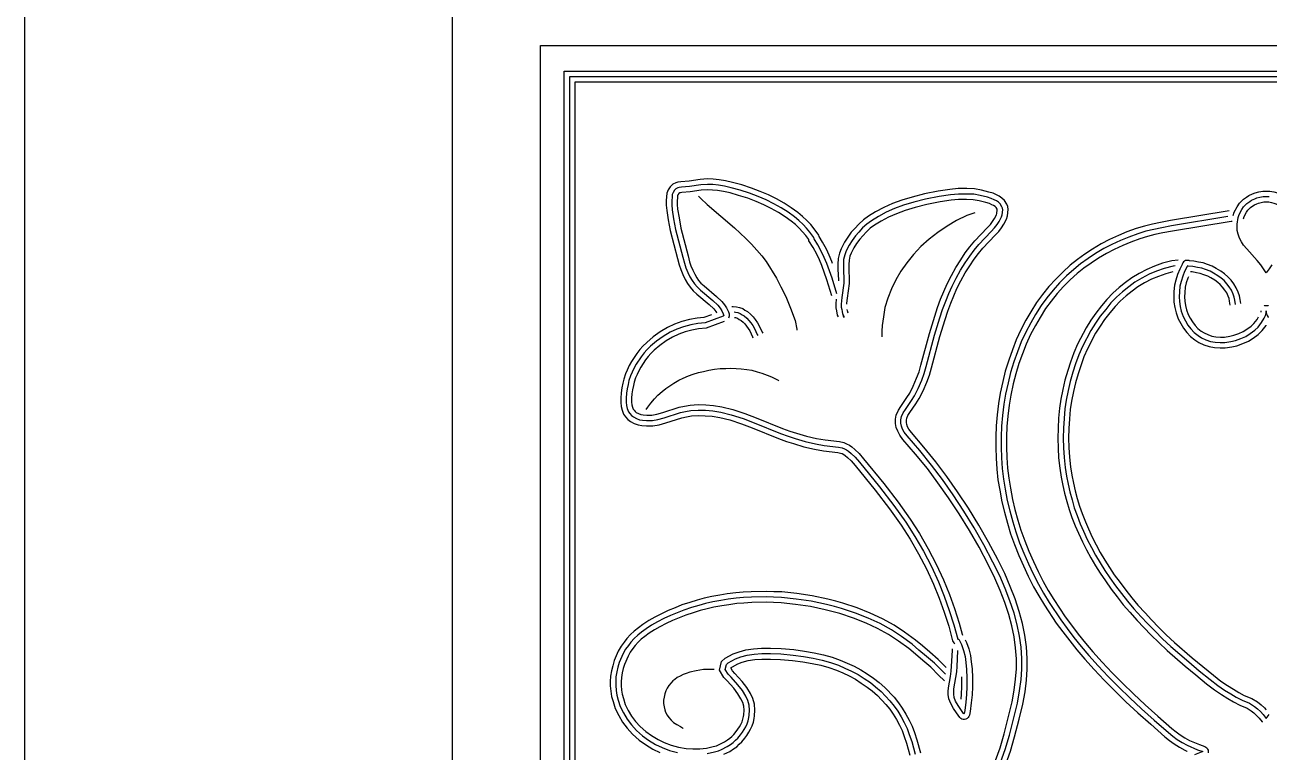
# Model space of a CAD drawing. Header units: millimetres. Extents: x 0 to 915, y 0 to 2130.
# Drawn here: x 0 to 458.6, y 1599.5 to 1867.6 of the extents above; entities that cross this region are included whole.
import ezdxf

# ---------------------------------------------------------------- set-up
doc = ezdxf.new("R2010")
doc.units = ezdxf.units.MM
doc.layers.add('CUT', color=1, linetype='CONTINUOUS')
doc.layers.add('ENGRAVE', color=5, linetype='CONTINUOUS')

msp = doc.modelspace()

# ---------------------------------------------------------------- linework, layer by layer
at = {"layer": 'CUT'}
msp.add_lwpolyline([(0, 2130.15), (915.15, 2130.15), (915.15, 0), (0, 0)], close=True, dxfattribs=at)
at = {"layer": 'ENGRAVE'}
msp.add_lwpolyline([(157.575, 1895.075), (757.575, 1895.075), (757.575, 235.075), (157.575, 235.075)], close=True, dxfattribs=at)
for points in [[(190.006, 1859.98), (725.144, 1859.98), (725.144, 754.361, -0.2196524), (190.006, 754.361)], [(198.806, 1850.55), (716.344, 1850.55), (716.344, 759.828, -0.2149113), (198.806, 759.828)], [(200.806, 1848.55), (714.344, 1848.55), (714.344, 761.122, -0.2138353), (200.806, 761.122)], [(202.806, 1846.55), (712.344, 1846.55), (712.344, 762.419, -0.2127538), (202.806, 762.419)]]:
    msp.add_lwpolyline(points, format="xyb", close=True, dxfattribs=at)
for points in [[(299.259, 1768.455), (297.507, 1774.239), (295.575, 1779.628), (294.66, 1781.866), (293.643, 1784.001), (292.321, 1786.544), (290.897, 1788.781), (290.795, 1789.289), (289.372, 1791.222), (288.151, 1792.645), (286.829, 1794.069), (285.304, 1795.493), (283.677, 1796.815), (281.338, 1798.544), (278.795, 1800.171), (276.05, 1801.696), (273.202, 1803.12), (270.253, 1804.34), (267.1, 1805.561), (263.643, 1806.679), (260.389, 1807.595), (257.846, 1808.103), (255.609, 1808.51), (253.575, 1808.713), (251.643, 1808.815), (249.1, 1808.611), (245.033, 1808.001), (241.982, 1807.798), (241.168, 1807.696), (240.66, 1807.493), (239.948, 1807.188), (239.439, 1806.679), (238.931, 1805.866), (238.626, 1805.052), (238.524, 1804.035), (238.422, 1802.815), (238.422, 1801.289), (238.626, 1799.459), (239.134, 1796.103), (239.846, 1792.239), (242.49, 1781.967), (243.1, 1779.73), (243.609, 1778.103), (244.321, 1776.374), (245.134, 1774.747), (245.948, 1773.323), (246.761, 1772.103), (247.778, 1770.984), (248.999, 1769.866), (253.575, 1766.001), (255.406, 1764.272), (256.219, 1763.154), (256.931, 1762.239), (257.439, 1761.12), (257.643, 1760.51), (257.541, 1760.408), (257.541, 1760.306), (257.338, 1760.205), (250.728, 1757.764), (248.083, 1757.561), (245.439, 1757.052), (242.795, 1756.34), (240.253, 1755.425), (237.812, 1754.306), (235.27, 1752.781), (232.829, 1751.052), (230.592, 1749.12), (229.27, 1747.798), (228.253, 1746.679), (227.134, 1745.256), (225.304, 1742.51), (224.592, 1741.188), (223.88, 1739.561), (223.27, 1738.239), (222.66, 1736.51), (222.355, 1735.086), (221.948, 1733.459), (221.744, 1731.832), (221.643, 1730.001), (221.643, 1728.476), (221.744, 1727.256), (222.05, 1726.137), (222.456, 1725.018), (222.965, 1724.306), (223.575, 1723.595), (224.287, 1723.086), (225.406, 1722.476), (226.524, 1722.069), (227.643, 1721.866), (229.168, 1721.764), (231.304, 1721.764), (233.338, 1722.171), (235.677, 1722.781), (241.677, 1724.713), (243.507, 1725.12), (245.439, 1725.425), (248.185, 1725.628), (250.829, 1725.527), (253.575, 1725.323), (256.524, 1724.815), (260.389, 1723.9), (264.761, 1722.476), (268.829, 1720.95), (278.49, 1716.984), (281.338, 1715.967), (283.88, 1715.154), (287.643, 1714.035), (291.406, 1713.222), (294.66, 1712.611), (299.948, 1712.001), (301.27, 1711.696), (302.083, 1711.391), (302.897, 1710.984), (303.609, 1710.476), (304.524, 1709.662), (306.05, 1708.239), (307.575, 1706.408), (314.999, 1697.357), (320.287, 1690.442), (324.66, 1684.34), (328.016, 1679.052), (331.168, 1673.561), (334.117, 1667.967), (336.761, 1662.272), (338.897, 1656.984), (340.728, 1651.798), (342.456, 1646.51), (343.88, 1641.12), (344.287, 1641.12), (345.202, 1639.188), (346.016, 1637.052), (346.524, 1634.815), (346.829, 1632.578), (347.134, 1630.035), (347.236, 1626.883), (347.236, 1623.628), (347.134, 1620.781), (346.829, 1617.933), (346.422, 1614.883), (346.219, 1613.764), (346.117, 1613.561), (346.016, 1613.764), (343.982, 1616.713), (343.067, 1618.34), (342.558, 1619.662), (342.355, 1620.883), (342.355, 1621.798), (342.456, 1622.917), (343.168, 1627.086), (343.473, 1629.12), (343.575, 1631.154), (343.88, 1636.849), (343.897, 1637.024)], [(297.698, 1779.634), (297.443, 1780.345), (296.49, 1782.675), (295.433, 1784.893), (294.055, 1787.544), (292.785, 1789.54), (292.669, 1790.118), (290.938, 1792.467), (289.644, 1793.977), (288.246, 1795.482), (286.618, 1797.002), (284.902, 1798.396), (282.472, 1800.192), (279.821, 1801.889), (276.983, 1803.466), (274.033, 1804.941), (270.996, 1806.197), (267.77, 1807.446), (264.222, 1808.594), (260.856, 1809.541), (258.221, 1810.068), (255.888, 1810.492), (253.727, 1810.708), (251.615, 1810.819), (248.872, 1810.6), (244.817, 1809.991), (241.791, 1809.79), (240.665, 1809.649), (239.894, 1809.341), (238.806, 1808.874), (237.864, 1807.932), (237.129, 1806.756), (236.662, 1805.51), (236.532, 1804.218), (236.422, 1802.898), (236.422, 1801.179), (236.642, 1799.199), (237.162, 1795.772), (237.892, 1791.808), (240.557, 1781.455), (241.181, 1779.169), (241.726, 1777.423), (242.499, 1775.545), (243.37, 1773.803), (244.246, 1772.271), (245.181, 1770.869), (246.36, 1769.572), (247.677, 1768.364), (252.242, 1764.509), (253.897, 1762.946), (254.621, 1761.951), (254.914, 1761.574), (255, 1761.463)], [(361.517, 1595.065), (363.273, 1599.921), (364.826, 1605.202), (366.466, 1611.657), (367.804, 1617.215), (368.638, 1621.803), (369.159, 1626.073), (369.473, 1630.058), (369.473, 1634.074), (369.159, 1638.365), (368.634, 1642.676), (367.689, 1646.978), (366.544, 1651.351), (364.983, 1656.034), (363.222, 1660.591), (361.151, 1665.356), (358.576, 1670.506), (355.193, 1676.963), (351.603, 1683.221), (347.807, 1689.479), (343.802, 1695.538), (339.801, 1701.18), (335.796, 1706.52), (331.378, 1711.965), (326.741, 1717.309), (325.849, 1718.557), (325.369, 1719.437), (325.072, 1720.254), (324.931, 1721.029), (324.931, 1721.889), (325.062, 1722.608), (325.51, 1723.655), (326.214, 1724.711), (328.459, 1727.976), (329.661, 1729.834), (331.055, 1732.729), (332.418, 1735.874), (333.38, 1738.545), (334.113, 1741.164), (337.259, 1752.734), (339.178, 1758.994), (340.178, 1762.096), (341.271, 1765.076), (342.365, 1767.76), (343.548, 1770.423), (345.034, 1773.296), (346.62, 1776.171), (348.304, 1778.846), (349.894, 1781.231), (351.453, 1783.374), (353.094, 1785.305), (357.642, 1790.055), (358.944, 1791.465), (359.954, 1792.812), (360.867, 1794.182), (361.784, 1796.014), (362.213, 1797.16), (362.475, 1799.514), (362.292, 1800.611), (361.949, 1801.469), (361.089, 1802.902), (360.064, 1803.781), (359.152, 1804.432), (358.165, 1804.925), (356.877, 1805.511), (355.296, 1805.962), (352.55, 1806.702), (349.989, 1807.147), (347.173, 1807.256), (343.98, 1807.256), (340.887, 1806.935), (336.62, 1806.311), (331.534, 1805.273), (327.076, 1804.133), (323.219, 1802.986), (319.75, 1801.725), (316.568, 1800.346), (313.579, 1798.745), (310.933, 1797.051), (309.056, 1795.726), (307.38, 1794.162), (305.906, 1792.582), (304.593, 1791.16), (303.274, 1789.291), (302.083, 1787.451), (300.857, 1785.111), (300.264, 1783.45), (299.791, 1781.441), (299.677, 1779.379), (299.677, 1777.44), (299.88, 1773.576), (299.88, 1773.269)], [(297.408, 1767.666), (295.608, 1773.611), (293.707, 1778.912), (292.83, 1781.056), (291.852, 1783.11), (290.587, 1785.544), (289.009, 1788.022), (288.921, 1788.461), (287.805, 1789.976), (286.659, 1791.314), (285.412, 1792.656), (283.989, 1793.984), (282.451, 1795.234), (280.203, 1796.895), (277.77, 1798.453), (275.116, 1799.927), (272.371, 1801.299), (269.51, 1802.483), (266.431, 1803.675), (263.064, 1804.764), (259.921, 1805.648), (257.471, 1806.138), (255.33, 1806.528), (253.423, 1806.718), (251.67, 1806.811), (249.329, 1806.623), (245.248, 1806.011), (242.172, 1805.806), (241.672, 1805.744), (241.425, 1805.645), (241.09, 1805.501), (241.015, 1805.426), (240.733, 1804.976), (240.59, 1804.594), (240.516, 1803.853), (240.422, 1802.732), (240.422, 1801.4), (240.609, 1799.719), (241.107, 1796.434), (241.8, 1792.67), (244.424, 1782.48), (245.02, 1780.292), (245.492, 1778.783), (246.142, 1777.203), (246.898, 1775.691), (247.65, 1774.375), (248.342, 1773.337), (249.197, 1772.397), (250.32, 1771.367), (254.908, 1767.493), (256.914, 1765.599), (257.818, 1764.356), (258.654, 1763.281), (259.304, 1761.852), (259.54, 1761.142), (259.633, 1760.71), (259.628, 1760.268), (259.527, 1759.838), (259.333, 1759.44)], [(248.31, 1804.458), (249.1, 1803.628), (251.541, 1801.391), (261.507, 1792.747), (265.677, 1788.883), (267.812, 1786.747), (269.846, 1784.51), (271.575, 1782.476), (273.202, 1780.34), (277.067, 1774.239), (278.694, 1771.086), (280.422, 1767.527), (282.253, 1763.154), (283.88, 1758.679), (284.503, 1755.476), (284.592, 1755.018)], [(359.643, 1595.764), (361.372, 1600.544), (362.897, 1605.73), (364.524, 1612.137), (365.846, 1617.628), (366.66, 1622.103), (367.168, 1626.272), (367.473, 1630.137), (367.473, 1634.001), (367.168, 1638.171), (366.66, 1642.34), (365.744, 1646.51), (364.626, 1650.781), (363.1, 1655.357), (361.372, 1659.832), (359.338, 1664.51), (356.795, 1669.595), (353.439, 1676.001), (349.88, 1682.205), (346.117, 1688.408), (342.151, 1694.408), (338.185, 1700.001), (334.219, 1705.289), (329.846, 1710.679), (325.168, 1716.069), (324.151, 1717.493), (323.541, 1718.611), (323.134, 1719.73), (322.931, 1720.849), (322.931, 1722.069), (323.134, 1723.188), (323.744, 1724.611), (324.558, 1725.832), (326.795, 1729.086), (327.914, 1730.815), (329.236, 1733.561), (330.558, 1736.611), (331.473, 1739.154), (332.185, 1741.696), (335.338, 1753.289), (337.27, 1759.595), (338.287, 1762.747), (339.406, 1765.798), (340.524, 1768.544), (341.744, 1771.289), (343.27, 1774.239), (344.897, 1777.188), (346.626, 1779.933), (348.253, 1782.374), (349.88, 1784.611), (351.609, 1786.645), (356.185, 1791.425), (357.406, 1792.747), (358.321, 1793.967), (359.134, 1795.188), (359.948, 1796.815), (360.253, 1797.628), (360.456, 1799.459), (360.355, 1800.069), (360.151, 1800.578), (359.541, 1801.595), (358.829, 1802.205), (358.117, 1802.713), (357.304, 1803.12), (356.185, 1803.628), (354.761, 1804.035), (352.117, 1804.747), (349.778, 1805.154), (347.134, 1805.256), (344.083, 1805.256), (341.134, 1804.95), (336.965, 1804.34), (331.982, 1803.323), (327.609, 1802.205), (323.846, 1801.086), (320.49, 1799.866), (317.439, 1798.544), (314.592, 1797.018), (312.05, 1795.391), (310.321, 1794.171), (308.795, 1792.747), (307.372, 1791.222), (306.151, 1789.9), (304.931, 1788.171), (303.812, 1786.442), (302.694, 1784.306), (302.185, 1782.883), (301.778, 1781.154), (301.677, 1779.323), (301.677, 1777.493), (301.88, 1773.628), (301.88, 1772.408), (301.067, 1767.12), (300.863, 1764.679), (300.863, 1763.561), (301.067, 1762.645), (301.372, 1761.222), (301.88, 1760.103), (301.88, 1759.798), (301.316, 1761.661), (301.279, 1761.781)], [(357.769, 1596.463), (359.47, 1601.167), (360.968, 1606.259), (362.583, 1612.617), (363.889, 1618.042), (364.682, 1622.403), (365.178, 1626.472), (365.473, 1630.216), (365.473, 1633.928), (365.177, 1637.977), (364.686, 1642.004), (363.8, 1646.042), (362.708, 1650.211), (361.218, 1654.68), (359.521, 1659.072), (357.525, 1663.663), (355.015, 1668.683), (351.686, 1675.039), (348.157, 1681.188), (344.428, 1687.338), (340.501, 1693.278), (336.569, 1698.823), (332.642, 1704.059), (328.314, 1709.393), (323.596, 1714.83), (322.453, 1716.429), (321.713, 1717.786), (321.197, 1719.206), (320.931, 1720.668), (320.931, 1722.249), (321.207, 1723.768), (321.979, 1725.568), (322.902, 1726.953), (325.131, 1730.196), (326.167, 1731.796), (327.417, 1734.392), (328.698, 1737.349), (329.567, 1739.763), (330.257, 1742.228), (333.416, 1753.845), (335.362, 1760.195), (336.396, 1763.399), (337.54, 1766.52), (338.684, 1769.327), (339.941, 1772.156), (341.506, 1775.181), (343.174, 1778.204), (344.947, 1781.021), (346.611, 1783.518), (348.307, 1785.849), (350.123, 1787.986), (354.728, 1792.795), (355.867, 1794.029), (356.687, 1795.123), (357.401, 1796.194), (358.112, 1797.615), (358.293, 1798.097), (358.438, 1799.404), (358.417, 1799.527), (358.354, 1799.686), (357.993, 1800.287), (357.595, 1800.629), (357.083, 1800.994), (356.443, 1801.315), (355.493, 1801.746), (354.227, 1802.108), (351.685, 1802.792), (349.568, 1803.16), (347.096, 1803.256), (344.187, 1803.256), (341.382, 1802.965), (337.31, 1802.369), (332.43, 1801.374), (328.142, 1800.277), (324.473, 1799.186), (321.23, 1798.007), (318.311, 1796.742), (315.605, 1795.292), (313.166, 1793.731), (311.586, 1792.616), (310.21, 1791.332), (308.837, 1789.861), (307.71, 1788.639), (306.588, 1787.05), (305.541, 1785.433), (304.53, 1783.502), (304.106, 1782.315), (303.766, 1780.867), (303.677, 1779.268), (303.677, 1777.545), (303.88, 1773.681), (303.88, 1772.255), (303.054, 1766.885), (302.901, 1765.054), (302.871, 1764.689)], [(445.323, 1797.295), (445.769, 1798.522), (446.801, 1800.587), (447.698, 1801.868), (449.166, 1803.336), (450.319, 1804.143), (451.181, 1804.759), (452.538, 1805.376), (453.502, 1805.737), (454.807, 1806.093), (456.291, 1806.34), (458.859, 1806.34), (460.343, 1806.093), (461.648, 1805.737), (462.612, 1805.376), (463.969, 1804.759), (464.831, 1804.143), (465.984, 1803.336), (467.452, 1801.868), (468.349, 1800.587), (469.381, 1798.522), (469.827, 1797.295)], [(459.609, 1779.12), (458.592, 1777.696), (457.575, 1776.171), (456.558, 1777.696), (455.541, 1779.12), (454.219, 1780.747), (450.355, 1785.018), (449.236, 1786.442), (448.422, 1787.662), (447.711, 1788.984), (447.202, 1790.408), (446.897, 1791.832), (446.795, 1793.357), (446.795, 1794.171), (447.202, 1796.611), (447.609, 1797.73), (448.524, 1799.561), (449.236, 1800.578), (450.456, 1801.798), (451.473, 1802.51), (452.185, 1803.018), (453.304, 1803.527), (454.117, 1803.832), (455.236, 1804.137), (456.456, 1804.34), (458.694, 1804.34)], [(350.185, 1798.34), (347.236, 1797.323), (343.372, 1795.493), (339.914, 1793.459), (336.456, 1791.12), (333.304, 1788.578), (330.253, 1785.933), (327.507, 1782.984), (325.067, 1779.933), (322.829, 1776.781), (320.999, 1773.628), (319.372, 1770.272), (318.05, 1766.815), (317.033, 1763.459), (316.422, 1760.001), (316.016, 1756.747), (315.914, 1754.713), (315.914, 1752.679), (315.914, 1752.578)], [(443.842, 1799.046), (422.235, 1795.529), (418.634, 1794.809), (415.638, 1794.189), (412.697, 1793.453), (409.648, 1792.507), (406.218, 1791.26), (403.084, 1790.006), (399.742, 1788.44), (396.702, 1786.867), (393.556, 1784.98), (390.75, 1783.109), (387.933, 1781.127), (385.287, 1779.01), (382.562, 1776.495), (379.963, 1773.896), (377.441, 1771.164), (375.141, 1768.236), (372.933, 1765.292), (370.845, 1761.848), (368.985, 1758.747), (367.102, 1755.191), (365.427, 1751.526), (363.973, 1747.788), (362.627, 1744.059), (361.375, 1739.99), (360.44, 1736.147), (359.508, 1731.901), (358.883, 1728.045), (358.367, 1723.82), (357.951, 1719.861), (357.846, 1715.79), (357.846, 1711.873), (357.95, 1707.932), (358.261, 1703.888), (358.677, 1699.94), (359.301, 1696.09), (360.129, 1691.844), (361.062, 1688.008), (362.194, 1683.892), (363.335, 1680.056), (364.788, 1676.008), (366.341, 1672.073), (368.092, 1668.158), (369.844, 1664.347), (371.818, 1660.503), (373.785, 1657.086), (375.849, 1653.68), (380.172, 1647.093), (382.56, 1643.874), (385.12, 1640.597), (387.789, 1637.21), (390.686, 1633.796), (394.172, 1630.002), (397.861, 1626.005), (401.763, 1622.104), (405.857, 1618.112), (410.262, 1614.014), (414.96, 1609.827), (420.181, 1605.22), (421.869, 1603.848), (423.604, 1602.548), (425.551, 1601.358), (427.512, 1600.268), (428.325, 1599.926), (428.463, 1599.868)], [(449.126, 1796.05), (449.449, 1796.939), (450.247, 1798.534), (450.774, 1799.287), (451.747, 1800.26), (452.628, 1800.877), (453.19, 1801.278), (454.07, 1801.678), (454.733, 1801.927), (455.665, 1802.181), (456.622, 1802.34), (458.528, 1802.34), (459.485, 1802.181), (460.417, 1801.927), (461.08, 1801.678), (461.96, 1801.278), (462.522, 1800.877), (463.403, 1800.26), (464.376, 1799.287), (464.903, 1798.534), (465.701, 1796.939), (465.946, 1796.265), (466.024, 1796.05)], [(443.364, 1796.942), (422.592, 1793.561), (419.033, 1792.849), (416.083, 1792.239), (413.236, 1791.527), (410.287, 1790.611), (406.931, 1789.391), (403.88, 1788.171), (400.626, 1786.645), (397.677, 1785.12), (394.626, 1783.289), (391.88, 1781.459), (389.134, 1779.527), (386.592, 1777.493), (383.948, 1775.052), (381.406, 1772.51), (378.965, 1769.866), (376.728, 1767.018), (374.592, 1764.171), (372.558, 1760.815), (370.728, 1757.764), (368.897, 1754.306), (367.27, 1750.747), (365.846, 1747.086), (364.524, 1743.425), (363.304, 1739.459), (362.389, 1735.696), (361.473, 1731.527), (360.863, 1727.764), (360.355, 1723.595), (359.948, 1719.73), (359.846, 1715.764), (359.846, 1711.9), (359.948, 1708.035), (360.253, 1704.069), (360.66, 1700.205), (361.27, 1696.442), (362.083, 1692.272), (362.999, 1688.51), (364.117, 1684.442), (365.236, 1680.679), (366.66, 1676.713), (368.185, 1672.849), (369.914, 1668.984), (371.643, 1665.222), (373.575, 1661.459), (375.507, 1658.103), (377.541, 1654.747), (381.812, 1648.239), (384.151, 1645.086), (386.694, 1641.832), (389.338, 1638.476), (392.185, 1635.12), (395.643, 1631.357), (399.304, 1627.391), (403.168, 1623.527), (407.236, 1619.561), (411.609, 1615.493), (416.287, 1611.323), (421.473, 1606.747), (423.1, 1605.425), (424.728, 1604.205), (426.558, 1603.086), (428.389, 1602.069), (432.253, 1600.442), (434.185, 1599.73), (431.134, 1598.51)], [(444.939, 1795.135), (444.652, 1795.125), (422.949, 1791.592), (419.431, 1790.889), (416.529, 1790.288), (413.775, 1789.6), (410.925, 1788.716), (407.644, 1787.522), (404.677, 1786.335), (401.51, 1784.851), (398.652, 1783.372), (395.696, 1781.599), (393.01, 1779.809), (390.336, 1777.927), (387.897, 1775.975), (385.334, 1773.61), (382.848, 1771.124), (380.488, 1768.568), (378.314, 1765.8), (376.251, 1763.05), (374.271, 1759.782), (372.47, 1756.781), (370.692, 1753.422), (369.113, 1749.968), (367.719, 1746.384), (366.422, 1742.791), (365.233, 1738.928), (364.337, 1735.245), (363.439, 1731.152), (362.844, 1727.483), (362.342, 1723.369), (361.945, 1719.6), (361.846, 1715.738), (361.846, 1711.926), (361.946, 1708.138), (362.245, 1704.251), (362.643, 1700.47), (363.239, 1696.794), (364.038, 1692.701), (364.935, 1689.011), (366.04, 1684.992), (367.137, 1681.303), (368.532, 1677.418), (370.029, 1673.625), (371.736, 1669.81), (373.442, 1666.096), (375.332, 1662.415), (377.229, 1659.12), (379.233, 1655.814), (383.453, 1649.384), (385.743, 1646.298), (388.267, 1643.066), (390.886, 1639.742), (393.685, 1636.444), (397.114, 1632.712), (400.746, 1628.777), (404.573, 1624.95), (408.615, 1621.009), (412.956, 1616.972), (417.614, 1612.82), (422.766, 1608.274), (424.331, 1607.002), (425.852, 1605.862), (427.566, 1604.814), (429.265, 1603.87), (432.987, 1602.303), (434.877, 1601.607), (435.304, 1601.388), (435.667, 1601.073), (435.945, 1600.681), (436.121, 1600.234), (436.185, 1599.758), (436.134, 1599.28)], [(425.089, 1780.901), (422.817, 1780.577), (419.368, 1779.714), (416.386, 1778.65), (413.501, 1777.474), (410.721, 1775.977), (408.063, 1774.383), (405.726, 1772.683), (403.301, 1770.785), (400.956, 1768.653), (398.824, 1766.414), (396.837, 1764.009), (394.744, 1761.393), (392.952, 1758.758), (391.159, 1755.911), (388.038, 1749.876), (386.665, 1746.707), (385.415, 1743.27), (384.378, 1740.159), (383.331, 1736.599), (382.6, 1733.259), (381.877, 1729.64), (381.351, 1726.275), (381.038, 1722.618), (380.831, 1719.001), (380.727, 1715.255), (380.831, 1711.611), (381.039, 1707.969), (381.457, 1704.211), (381.979, 1700.864), (382.601, 1697.86), (383.225, 1694.949), (384.056, 1691.935), (384.89, 1689.017), (385.941, 1686.073), (387.178, 1682.981), (388.318, 1680.184), (389.78, 1677.051), (391.331, 1674.053), (392.888, 1671.145), (394.654, 1668.238), (396.405, 1665.456), (398.271, 1662.656), (400.44, 1659.662), (402.599, 1656.783), (404.874, 1653.887), (407.255, 1651.092), (409.939, 1648.098), (412.405, 1645.53), (415.165, 1642.668), (417.948, 1639.885), (421.053, 1636.987), (427.702, 1631.258), (431.585, 1627.989), (435.594, 1624.699), (438.498, 1622.521), (441.018, 1620.736), (443.422, 1619.273), (445.511, 1618.019), (447.783, 1616.829), (450.467, 1615.736), (452.042, 1614.773), (453.014, 1613.978), (454.024, 1613.06), (454.928, 1612.065), (456.002, 1610.698), (456.07, 1610.631)], [(448.168, 1764.842), (447.958, 1766.414), (447.716, 1767.746), (447.232, 1769.077), (446.527, 1770.721), (445.581, 1772.14), (444.576, 1773.48), (443.396, 1774.778), (442.131, 1775.813), (440.794, 1776.816), (439.14, 1777.808), (437.658, 1778.606), (435.89, 1779.269), (434.314, 1779.832), (432.623, 1780.17), (430.815, 1780.489), (429.233, 1780.675), (429.123, 1780.712), (428.685, 1780.805), (428.237, 1780.799), (427.802, 1780.693), (427.401, 1780.492), (427.055, 1780.208), (426.781, 1779.854), (426.593, 1779.447), (426.536, 1779.277), (425.652, 1777.508), (424.88, 1775.634), (424.222, 1773.549), (423.766, 1771.615), (423.546, 1769.304), (423.436, 1767.32), (423.551, 1765.371), (423.884, 1763.37), (424.334, 1761.458), (425.126, 1759.308), (426.024, 1757.513), (427.043, 1755.814), (428.289, 1754.229), (429.671, 1752.731), (431.282, 1751.465), (432.714, 1750.511), (434.569, 1749.699), (436.523, 1749.01), (438.531, 1748.655), (440.536, 1748.544), (442.463, 1748.544), (444.828, 1748.881), (446.746, 1749.333), (448.957, 1750.107), (451.017, 1751.022), (452.707, 1752.149), (454.597, 1753.483), (456.011, 1754.897), (457.506, 1756.737), (457.581, 1756.87)], [(424.038, 1778.731), (423.202, 1778.611), (419.948, 1777.798), (417.1, 1776.781), (414.355, 1775.662), (411.711, 1774.239), (409.168, 1772.713), (406.931, 1771.086), (404.592, 1769.256), (402.355, 1767.222), (400.321, 1765.086), (398.389, 1762.747), (396.355, 1760.205), (394.626, 1757.662), (392.897, 1754.917), (389.846, 1749.018), (388.524, 1745.967), (387.304, 1742.611), (386.287, 1739.561), (385.27, 1736.103), (384.558, 1732.849), (383.846, 1729.289), (383.338, 1726.035), (383.033, 1722.476), (382.829, 1718.917), (382.728, 1715.256), (382.829, 1711.696), (383.033, 1708.137), (383.439, 1704.476), (383.948, 1701.222), (384.558, 1698.272), (385.168, 1695.425), (385.982, 1692.476), (386.795, 1689.628), (387.812, 1686.781), (389.033, 1683.73), (390.151, 1680.984), (391.575, 1677.933), (393.1, 1674.984), (394.626, 1672.137), (396.355, 1669.289), (398.083, 1666.544), (399.914, 1663.798), (402.05, 1660.849), (404.185, 1658.001), (406.422, 1655.154), (408.761, 1652.408), (411.406, 1649.459), (413.846, 1646.917), (416.592, 1644.069), (419.338, 1641.323), (422.389, 1638.476), (428.999, 1632.781), (432.863, 1629.527), (436.829, 1626.272), (439.677, 1624.137), (442.117, 1622.408), (444.456, 1620.984), (446.49, 1619.764), (448.626, 1618.645), (451.372, 1617.527), (453.202, 1616.408), (454.321, 1615.493), (455.439, 1614.476), (456.456, 1613.357), (457.575, 1611.933), (458.694, 1613.357)], [(423.094, 1776.523), (420.528, 1775.881), (417.814, 1774.912), (415.209, 1773.851), (412.7, 1772.5), (410.273, 1771.044), (408.136, 1769.489), (405.883, 1767.726), (403.753, 1765.79), (401.818, 1763.758), (399.94, 1761.485), (397.965, 1759.016), (396.3, 1756.567), (394.635, 1753.923), (391.654, 1748.16), (390.383, 1745.227), (389.193, 1741.953), (388.196, 1738.962), (387.209, 1735.606), (386.516, 1732.439), (385.816, 1728.939), (385.324, 1725.795), (385.028, 1722.333), (384.828, 1718.832), (384.728, 1715.256), (384.828, 1711.782), (385.026, 1708.304), (385.422, 1704.741), (385.916, 1701.579), (386.515, 1698.685), (387.112, 1695.901), (387.907, 1693.017), (388.701, 1690.24), (389.683, 1687.489), (390.887, 1684.479), (391.985, 1681.785), (393.37, 1678.816), (394.87, 1675.916), (396.363, 1673.129), (398.056, 1670.341), (399.762, 1667.631), (401.557, 1664.94), (403.66, 1662.035), (405.772, 1659.219), (407.971, 1656.421), (410.267, 1653.724), (412.872, 1650.819), (415.287, 1648.303), (418.019, 1645.47), (420.728, 1642.762), (423.724, 1639.965), (430.296, 1634.304), (434.142, 1631.065), (438.064, 1627.846), (440.855, 1625.753), (443.217, 1624.08), (445.491, 1622.696), (447.47, 1621.509), (449.469, 1620.461), (452.276, 1619.318), (454.362, 1618.043), (455.628, 1617.008), (456.855, 1615.892), (457.42, 1615.271), (457.582, 1615.092)], [(446.185, 1764.578), (445.982, 1766.103), (445.778, 1767.222), (445.372, 1768.34), (444.761, 1769.764), (443.948, 1770.984), (443.033, 1772.205), (442.016, 1773.323), (440.897, 1774.239), (439.677, 1775.154), (438.151, 1776.069), (436.829, 1776.781), (435.202, 1777.391), (433.778, 1777.9), (432.253, 1778.205), (430.524, 1778.51), (428.795, 1778.713), (428.49, 1778.815), (428.389, 1778.51), (427.473, 1776.679), (426.761, 1774.95), (426.151, 1773.018), (425.744, 1771.289), (425.541, 1769.154), (425.439, 1767.323), (425.541, 1765.595), (425.846, 1763.764), (426.253, 1762.035), (426.965, 1760.103), (427.778, 1758.476), (428.694, 1756.95), (429.812, 1755.527), (431.033, 1754.205), (432.456, 1753.086), (433.677, 1752.272), (435.304, 1751.561), (437.033, 1750.95), (438.761, 1750.645), (440.592, 1750.544), (442.321, 1750.544), (444.456, 1750.849), (446.185, 1751.256), (448.219, 1751.967), (450.05, 1752.781), (451.575, 1753.798), (453.304, 1755.018), (454.524, 1756.239), (455.846, 1757.866), (456.761, 1759.493), (457.27, 1760.51), (457.575, 1761.425), (457.575, 1762.239), (457.575, 1761.425), (457.88, 1760.51), (458.219, 1759.832), (458.256, 1759.759)], [(444.203, 1764.313), (444.006, 1765.792), (443.841, 1766.697), (443.511, 1767.604), (442.995, 1768.807), (442.315, 1769.829), (441.489, 1770.929), (440.635, 1771.869), (439.663, 1772.664), (438.559, 1773.492), (437.162, 1774.33), (436, 1774.956), (434.515, 1775.513), (433.243, 1775.967), (431.883, 1776.239), (430.233, 1776.53), (429.764, 1776.585), (429.658, 1776.598)], [(428.853, 1774.778), (428.643, 1774.267), (428.081, 1772.487), (427.723, 1770.964), (427.536, 1769.003), (427.443, 1767.327), (427.531, 1765.818), (427.808, 1764.158), (428.172, 1762.612), (428.803, 1760.898), (429.533, 1759.439), (430.344, 1758.087), (431.336, 1756.825), (432.394, 1755.679), (433.631, 1754.707), (434.64, 1754.034), (436.038, 1753.422), (437.543, 1752.891), (438.992, 1752.636), (440.647, 1752.544), (442.179, 1752.544), (444.085, 1752.816), (445.624, 1753.178), (447.481, 1753.828), (449.082, 1754.539), (450.443, 1755.447), (452.011, 1756.553), (453.037, 1757.58), (454.187, 1758.995), (454.59, 1759.713), (454.71, 1759.926)], [(299.006, 1766.481), (298.863, 1764.762), (298.863, 1763.341), (299.113, 1762.219), (299.461, 1760.591), (299.759, 1759.936)], [(260.59, 1763.832), (261.109, 1763.832), (262.242, 1763.706), (263.4, 1763.449), (264.591, 1763.002), (265.389, 1762.432), (266.299, 1761.977), (267.456, 1760.949), (268.399, 1760.005), (269.219, 1758.952), (270, 1757.836), (270.702, 1756.666), (271.786, 1754.316), (271.967, 1753.924)], [(261.424, 1761.785), (261.914, 1761.73), (262.829, 1761.527), (263.643, 1761.222), (264.355, 1760.713), (265.168, 1760.306), (266.083, 1759.493), (266.897, 1758.679), (267.609, 1757.764), (268.321, 1756.747), (268.931, 1755.73), (269.948, 1753.527), (270.151, 1753.086)], [(303.501, 1761.346), (303.228, 1762.247), (303.088, 1762.711)], [(455.585, 1762.156), (455.575, 1762.239), (455.575, 1761.859), (455.575, 1761.718)], [(456.772, 1764.059), (456.866, 1764.109), (457.334, 1764.224), (457.816, 1764.224), (458.284, 1764.109), (458.378, 1764.059)], [(253.036, 1760.748), (250.296, 1759.737), (247.817, 1759.546), (244.99, 1759.002), (242.196, 1758.25), (239.496, 1757.278), (236.878, 1756.078), (234.176, 1754.457), (231.595, 1752.629), (229.229, 1750.586), (227.822, 1749.178), (226.725, 1747.971), (225.513, 1746.43), (223.587, 1743.541), (222.792, 1742.064), (222.056, 1740.381), (221.415, 1738.992), (220.731, 1737.054), (220.406, 1735.538), (219.978, 1733.827), (219.751, 1732.012), (219.643, 1730.057), (219.643, 1728.393), (219.767, 1726.906), (220.142, 1725.531), (220.67, 1724.078), (221.389, 1723.072), (222.215, 1722.108), (223.223, 1721.388), (224.58, 1720.648), (226, 1720.132), (227.397, 1719.878), (229.102, 1719.764), (231.502, 1719.764), (233.787, 1720.221), (236.236, 1720.86), (242.201, 1722.781), (243.88, 1723.154), (245.67, 1723.437), (248.221, 1723.626), (250.717, 1723.53), (253.331, 1723.336), (256.123, 1722.854), (259.848, 1721.972), (264.1, 1720.588), (268.098, 1719.089), (277.774, 1715.117), (280.696, 1714.073), (283.29, 1713.243), (287.146, 1712.096), (291.01, 1711.261), (294.36, 1710.633), (299.607, 1710.027), (300.691, 1709.777), (301.283, 1709.555), (301.862, 1709.266), (302.36, 1708.91), (303.177, 1708.184), (304.593, 1706.862), (306.034, 1705.134), (313.431, 1696.115), (318.679, 1689.252), (323.001, 1683.221), (326.303, 1678.018), (329.416, 1672.596), (332.325, 1667.079), (334.926, 1661.476), (337.026, 1656.277), (338.834, 1651.154), (340.537, 1645.943), (341.946, 1640.609), (342.103, 1640.202), (342.345, 1639.838), (342.66, 1639.535), (342.771, 1639.468)], [(257.755, 1758.227), (251.159, 1755.791), (248.35, 1755.575), (245.889, 1755.102), (243.395, 1754.431), (241.01, 1753.572), (238.746, 1752.534), (236.364, 1751.105), (234.064, 1749.476), (231.954, 1747.654), (230.718, 1746.417), (229.781, 1745.387), (228.755, 1744.081), (227.02, 1741.479), (226.392, 1740.311), (225.704, 1738.741), (225.125, 1737.485), (224.588, 1735.965), (224.303, 1734.634), (223.917, 1733.091), (223.738, 1731.652), (223.643, 1729.946), (223.643, 1728.559), (223.722, 1727.605), (223.957, 1726.743), (224.243, 1725.958), (224.541, 1725.541), (224.935, 1725.081), (225.351, 1724.784), (226.231, 1724.304), (227.049, 1724.007), (227.889, 1723.854), (229.235, 1723.764), (231.106, 1723.764), (232.889, 1724.121), (235.117, 1724.702), (241.152, 1726.645), (243.134, 1727.086), (245.209, 1727.413), (248.15, 1727.631), (250.942, 1727.524), (253.819, 1727.311), (256.925, 1726.775), (260.93, 1725.827), (265.422, 1724.364), (269.56, 1722.812), (279.207, 1718.852), (281.979, 1717.862), (284.47, 1717.065), (288.14, 1715.974), (291.801, 1715.182), (294.959, 1714.59), (300.288, 1713.975), (301.848, 1713.615), (302.884, 1713.227), (303.932, 1712.703), (304.858, 1712.041), (305.871, 1711.141), (307.506, 1709.615), (309.116, 1707.682), (316.567, 1698.599), (321.894, 1691.632), (326.318, 1685.46), (329.728, 1680.086), (332.921, 1674.525), (335.91, 1668.855), (338.597, 1663.069), (340.768, 1657.692), (342.621, 1652.442), (344.375, 1647.076), (345.454, 1642.992), (345.54, 1642.666)], [(261.552, 1759.758), (261.922, 1759.68), (262.258, 1759.605), (262.694, 1759.441), (263.32, 1758.994), (264.037, 1758.636), (264.711, 1758.037), (265.395, 1757.353), (265.999, 1756.576), (266.642, 1755.658), (267.16, 1754.794), (268.14, 1752.672), (268.335, 1752.248)], [(228.958, 1725.777), (229.575, 1726.747), (230.694, 1728.171), (232.016, 1729.798), (233.338, 1731.12), (234.863, 1732.442), (236.287, 1733.561), (237.711, 1734.578), (239.236, 1735.595), (241.067, 1736.611), (242.694, 1737.425), (244.626, 1738.239), (246.355, 1738.849), (248.287, 1739.459), (250.117, 1739.866), (252.151, 1740.374), (254.185, 1740.679), (256.219, 1740.883), (258.355, 1740.984), (260.185, 1741.086), (262.219, 1740.984), (264.05, 1740.781), (266.083, 1740.578), (267.914, 1740.272), (269.948, 1739.764), (271.677, 1739.256), (273.609, 1738.544), (275.236, 1737.832), (277.372, 1736.815), (277.677, 1736.611), (277.88, 1736.408)], [(339.561, 1630.776), (336.598, 1633.739), (333.588, 1636.334), (330.833, 1638.681), (328.236, 1640.862), (324.273, 1643.782), (320.406, 1646.29), (316.114, 1648.698), (311.616, 1650.79), (306.832, 1652.662), (301.551, 1654.423), (298.927, 1655.157), (295.921, 1655.883), (290.238, 1657.123), (284.543, 1657.951), (279.044, 1658.574), (276.019, 1658.678), (273.22, 1658.782), (267.725, 1658.678), (264.718, 1658.471), (262.01, 1658.262), (258.884, 1657.845), (256.202, 1657.433), (253.18, 1656.912), (250.436, 1656.279), (247.825, 1655.547), (245.144, 1654.723), (242.205, 1653.778), (239.7, 1652.734), (237.125, 1651.704), (234.594, 1650.544), (232.175, 1649.282), (229.957, 1648.014), (227.819, 1646.625), (226.12, 1645.351), (224.616, 1644.169), (223.177, 1642.84), (221.833, 1641.385), (220.842, 1640.064), (219.749, 1638.534), (218.732, 1636.725), (217.217, 1633.263), (216.658, 1631.36), (216.223, 1629.514), (215.89, 1627.513), (215.778, 1625.619), (215.778, 1623.924), (215.995, 1621.977), (216.219, 1620.074), (216.778, 1618.174), (217.541, 1615.664), (218.868, 1613.01), (220.286, 1610.611), (222.034, 1608.317), (223.986, 1606.148), (226.401, 1603.953), (228.777, 1602.332), (231.462, 1600.614), (234.069, 1599.42)], [(339.305, 1628.232), (338.185, 1629.323), (335.236, 1632.272), (332.287, 1634.815), (329.541, 1637.154), (326.999, 1639.289), (323.134, 1642.137), (319.372, 1644.578), (315.202, 1646.917), (310.829, 1648.95), (306.151, 1650.781), (300.965, 1652.51), (298.422, 1653.222), (295.473, 1653.933), (289.88, 1655.154), (284.287, 1655.967), (278.897, 1656.578), (275.948, 1656.679), (273.202, 1656.781), (267.812, 1656.679), (264.863, 1656.476), (262.219, 1656.272), (259.168, 1655.866), (256.524, 1655.459), (253.575, 1654.95), (250.931, 1654.34), (248.389, 1653.628), (245.744, 1652.815), (242.897, 1651.9), (240.456, 1650.883), (237.914, 1649.866), (235.473, 1648.747), (233.134, 1647.527), (230.999, 1646.306), (228.965, 1644.984), (227.338, 1643.764), (225.914, 1642.645), (224.592, 1641.425), (223.372, 1640.103), (222.456, 1638.883), (221.439, 1637.459), (220.524, 1635.832), (219.1, 1632.578), (218.592, 1630.849), (218.185, 1629.12), (217.88, 1627.289), (217.778, 1625.561), (217.778, 1624.035), (217.982, 1622.205), (218.185, 1620.476), (218.694, 1618.747), (219.406, 1616.408), (220.626, 1613.967), (221.948, 1611.73), (223.575, 1609.595), (225.406, 1607.561), (227.643, 1605.527), (229.88, 1604.001), (232.422, 1602.374), (234.863, 1601.256), (237.609, 1600.137), (240.558, 1599.425)], [(338.906, 1625.83), (336.78, 1627.9), (333.874, 1630.806), (330.985, 1633.296), (328.249, 1635.627), (325.761, 1637.717), (321.996, 1640.491), (318.337, 1642.865), (314.29, 1645.135), (310.042, 1647.111), (305.47, 1648.9), (300.379, 1650.597), (297.918, 1651.286), (295.025, 1651.984), (289.523, 1653.185), (284.03, 1653.984), (278.75, 1654.581), (275.876, 1654.681), (273.184, 1654.78), (267.9, 1654.681), (265.009, 1654.481), (262.428, 1654.283), (259.452, 1653.886), (256.846, 1653.485), (253.97, 1652.989), (251.426, 1652.402), (248.952, 1651.709), (246.345, 1650.907), (243.589, 1650.021), (241.212, 1649.031), (238.703, 1648.027), (236.353, 1646.95), (234.093, 1645.771), (232.041, 1644.598), (230.111, 1643.344), (228.556, 1642.177), (227.212, 1641.122), (226.007, 1640.01), (224.91, 1638.821), (224.07, 1637.701), (223.13, 1636.384), (222.316, 1634.938), (220.983, 1631.892), (220.526, 1630.337), (220.147, 1628.726), (219.87, 1627.066), (219.778, 1625.502), (219.778, 1624.146), (219.969, 1622.432), (220.152, 1620.878), (220.61, 1619.32), (221.27, 1617.152), (222.383, 1614.925), (223.61, 1612.849), (225.116, 1610.872), (226.825, 1608.973), (228.885, 1607.101), (230.983, 1605.67), (233.383, 1604.134), (235.657, 1603.092), (238.224, 1602.046), (240.963, 1601.385), (243.754, 1600.903), (246.228, 1600.713), (248.782, 1600.713), (251.201, 1600.992), (253.685, 1601.566), (254.917, 1601.917), (255.884, 1602.357), (257.873, 1603.304), (258.955, 1604.026), (259.81, 1604.624), (260.541, 1605.355), (261.35, 1606.074), (262.155, 1607.148), (262.847, 1608.037), (263.445, 1608.892), (263.871, 1609.744), (264.332, 1610.758), (264.677, 1611.706), (264.927, 1612.708), (265.006, 1613.334), (265.097, 1614.984), (265.015, 1616.473), (264.622, 1617.808), (263.922, 1619.208), (262.798, 1621.081), (261.286, 1623.066), (258.833, 1625.814), (257.574, 1627.073), (256.028, 1629.7), (256.75, 1632.95), (258.132, 1634.135), (261.09, 1635.727), (263.247, 1636.522), (265.78, 1637.183), (268.603, 1637.617), (271.501, 1637.832), (274.856, 1637.832), (278.811, 1637.728), (283.389, 1637.311), (287.332, 1636.793), (290.975, 1636.168), (294.339, 1635.432), (297.614, 1634.481), (300.568, 1633.427), (303.088, 1632.376), (305.621, 1631.215), (308.183, 1629.828), (310.506, 1628.35), (312.827, 1626.767), (314.843, 1625.176), (316.989, 1623.351), (320.379, 1619.749), (322.001, 1617.695), (323.375, 1615.687), (324.761, 1613.555), (325.941, 1611.302), (327.015, 1609.046), (327.862, 1606.716), (328.809, 1604.085), (330.074, 1599.239)], [(346.573, 1640.965), (347.043, 1639.973), (347.935, 1637.633), (348.494, 1635.172), (348.813, 1632.832), (349.13, 1630.187), (349.236, 1626.915), (349.236, 1623.593), (349.131, 1620.639), (348.815, 1617.695), (348.399, 1614.571), (348.136, 1613.125), (347.906, 1612.666), (347.635, 1612.257), (347.271, 1611.927), (346.839, 1611.695), (346.363, 1611.576), (345.872, 1611.576), (345.396, 1611.695), (344.963, 1611.927), (344.6, 1612.257), (344.329, 1612.666), (344.29, 1612.744), (342.283, 1615.653), (341.252, 1617.487), (340.619, 1619.134), (340.355, 1620.717), (340.355, 1621.889), (340.472, 1623.176), (341.193, 1627.403), (341.481, 1629.319), (341.578, 1631.257), (341.885, 1636.997), (341.926, 1637.424), (341.948, 1637.656)], [(251.541, 1599.018), (254.185, 1599.628), (255.609, 1600.035), (256.728, 1600.544), (258.863, 1601.561), (260.083, 1602.374), (261.1, 1603.086), (261.914, 1603.9), (262.829, 1604.713), (263.744, 1605.933), (264.456, 1606.849), (265.168, 1607.866), (265.677, 1608.883), (266.185, 1610.001), (266.592, 1611.12), (266.897, 1612.34), (266.999, 1613.154), (267.1, 1614.984), (266.999, 1616.815), (266.49, 1618.544), (265.677, 1620.171), (264.456, 1622.205), (262.829, 1624.34), (260.287, 1627.188), (259.168, 1628.306), (258.151, 1630.035), (258.558, 1631.866), (259.27, 1632.476), (261.914, 1633.9), (263.846, 1634.611), (266.185, 1635.222), (268.829, 1635.628), (271.575, 1635.832), (274.829, 1635.832), (278.694, 1635.73), (283.168, 1635.323), (287.033, 1634.815), (290.592, 1634.205), (293.846, 1633.493), (296.999, 1632.578), (299.846, 1631.561), (302.287, 1630.544), (304.728, 1629.425), (307.168, 1628.103), (309.406, 1626.679), (311.643, 1625.154), (313.575, 1623.628), (315.609, 1621.9), (318.863, 1618.442), (320.389, 1616.51), (321.711, 1614.578), (323.033, 1612.544), (324.151, 1610.408), (325.168, 1608.272), (325.982, 1606.035), (326.897, 1603.493), (328.117, 1598.815)], [(257.571, 1598.73), (259.853, 1599.817), (261.212, 1600.723), (262.391, 1601.548), (263.287, 1602.444), (264.308, 1603.352), (265.334, 1604.719), (266.066, 1605.661), (266.891, 1606.839), (267.482, 1608.021), (268.038, 1609.245), (268.507, 1610.534), (268.867, 1611.972), (268.992, 1612.974), (269.104, 1614.984), (268.983, 1617.157), (268.359, 1619.279), (267.431, 1621.134), (266.114, 1623.329), (264.373, 1625.614), (261.741, 1628.562), (260.763, 1629.54), (260.275, 1630.37), (260.366, 1630.781), (260.785, 1631.02), (262.738, 1632.072), (264.446, 1632.701), (266.591, 1633.26), (269.056, 1633.64), (271.649, 1633.832), (274.803, 1633.832), (278.577, 1633.732), (282.947, 1633.335), (286.733, 1632.837), (290.209, 1632.241), (293.353, 1631.553), (296.383, 1630.674), (299.125, 1629.695), (301.485, 1628.711), (303.834, 1627.635), (306.154, 1626.378), (308.305, 1625.009), (310.458, 1623.541), (312.307, 1622.081), (314.229, 1620.448), (317.347, 1617.134), (318.776, 1615.324), (320.047, 1613.468), (321.305, 1611.532), (322.362, 1609.514), (323.321, 1607.499), (324.101, 1605.355), (324.985, 1602.9), (326.161, 1598.39)], [(254.059, 1629.992), (252.761, 1630.035), (250.117, 1629.933), (247.473, 1629.527), (245.134, 1629.018), (243.711, 1628.51), (242.592, 1628.103), (241.473, 1627.595), (240.456, 1626.984), (239.541, 1626.272), (238.829, 1625.764), (238.219, 1625.052), (237.406, 1624.137), (236.795, 1623.12), (236.287, 1622.103), (235.88, 1620.984), (235.575, 1619.764), (235.372, 1618.645), (235.372, 1617.425), (235.575, 1616.205), (235.88, 1615.086), (236.185, 1614.272), (236.694, 1613.154), (237.406, 1612.239), (238.219, 1611.323), (239.134, 1610.51), (240.355, 1609.696), (241.677, 1608.984), (242.355, 1608.51), (242.694, 1608.272)], [(345.22, 1627.349), (345.236, 1626.85), (345.236, 1623.664), (345.138, 1620.923), (344.94, 1619.07)]]:
    msp.add_lwpolyline(points, dxfattribs=at)

doc.saveas('drawing.dxf')
